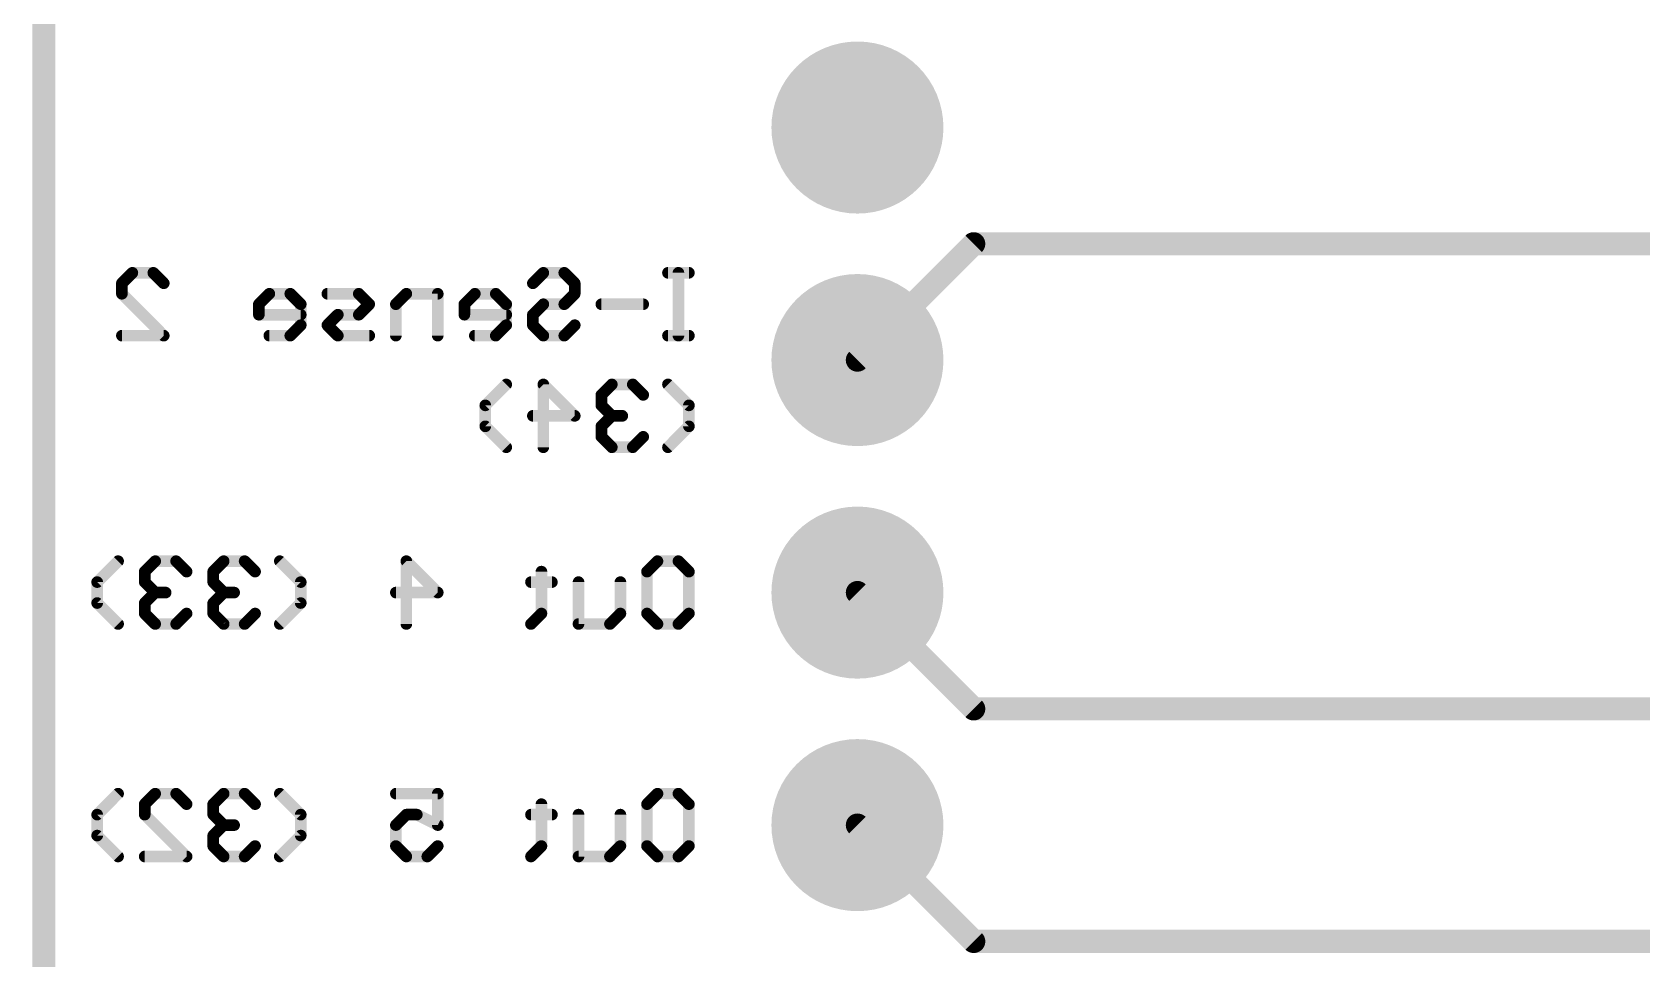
# Model space of a CAD drawing. Extents: x -8 to 102, y -79 to 54.
# Drawn here: x -0.13 to 17.46, y 9.97 to 20.09 of the extents above; entities that cross this region are included whole.
import ezdxf

# ---------------------------------------------------------------- set-up
doc = ezdxf.new("R2010")
doc.units = 0
for name, color, linetype in [('1', 12, 'CONTINUOUS'), ('16', 132, 'CONTINUOUS'), ('17', 110, 'CONTINUOUS'), ('20', 53, 'CONTINUOUS'), ('22', 40, 'CONTINUOUS')]:
    doc.layers.add(name, color=color, linetype=linetype)

# ---------------------------------------------------------------- blocks, each defined once
blk = doc.blocks.new('ROUNDP')
at = {"const_width": 0.5}
blk.add_lwpolyline([(0, -0.25, 1), (0, 0.25, 1), (0, -0.25)], format="xyb", dxfattribs=at)

msp = doc.modelspace()

# ---------------------------------------------------------------- linework, layer by layer
at = {"layer": '1', "const_width": 0.254}
for points in [[(0, 50.8), (0, 0)], [(10.16, 17.78), (8.89, 16.51)], [(36.195, 17.78), (10.16, 17.78)]]:
    msp.add_lwpolyline(points, dxfattribs=at)
at = {"layer": '1', "const_width": 0.127}
for points in [[(10.16, 17.8435, 1), (10.16, 17.7165)], [(10.2049, 17.7351, 1), (10.1151, 17.8249)], [(8.8451, 16.5549, 1), (8.9349, 16.4651)]]:
    msp.add_lwpolyline(points, format="xyb", dxfattribs=at)
at = {"layer": '16', "const_width": 0.254}
for points in [[(0, 50.8), (0, 0)], [(10.16, 12.7), (8.89, 13.97)], [(32.9674, 12.7), (10.16, 12.7)], [(10.16, 10.16), (8.89, 11.43)], [(34.29, 10.16), (10.16, 10.16)]]:
    msp.add_lwpolyline(points, dxfattribs=at)
at = {"layer": '16', "const_width": 0.127}
for points in [[(8.9349, 14.0149, 1), (8.8451, 13.9251)], [(10.16, 12.7635, 1), (10.16, 12.6365)], [(10.1151, 12.6551, 1), (10.2049, 12.7449)], [(8.9349, 11.4749, 1), (8.8451, 11.3851)], [(10.16, 10.2235, 1), (10.16, 10.0965)], [(10.1151, 10.1151, 1), (10.2049, 10.2049)]]:
    msp.add_lwpolyline(points, format="xyb", dxfattribs=at)
at = {"layer": '20', "const_width": 0.2032}
msp.add_lwpolyline([(0, 50.8), (0, 0)], dxfattribs=at)
at = {"layer": '22', "const_width": 0.127}
for points in [[(0.8531, 17.3487), (0.9675, 17.4631)], [(0.8531, 17.2343), (0.8531, 17.3487)], [(0.9675, 17.4631), (1.1963, 17.4631)], [(1.1963, 17.4631), (1.3106, 17.3487)], [(5.3436, 17.3487), (5.458, 17.4631)], [(5.458, 17.4631), (5.6867, 17.4631)], [(5.6867, 17.4631), (5.8011, 17.3487)], [(5.8011, 17.3487), (5.8011, 17.2343)], [(7.0485, 17.4631), (6.8197, 17.4631)], [(6.9341, 16.7767), (6.9341, 17.4631)], [(1.3106, 16.7767), (0.8531, 17.2343)], [(2.4643, 17.2343), (2.3499, 17.1199)], [(2.6931, 17.2343), (2.4643, 17.2343)], [(2.8075, 17.1199), (2.6931, 17.2343)], [(3.4415, 17.2343), (3.0983, 17.2343)], [(3.5559, 17.1199), (3.4415, 17.2343)], [(3.9611, 17.2343), (3.8467, 17.1199)], [(4.3043, 17.2343), (3.9611, 17.2343)], [(4.3043, 16.7767), (4.3043, 17.2343)], [(4.7095, 17.2343), (4.5951, 17.1199)], [(4.9383, 17.2343), (4.7095, 17.2343)], [(5.0527, 17.1199), (4.9383, 17.2343)], [(5.8011, 17.2343), (5.6867, 17.1199)], [(2.3499, 17.1199), (2.3499, 17.0055)], [(2.3499, 17.0055), (2.8075, 17.0055)], [(2.8075, 16.8911), (2.8075, 17.1199)], [(3.0983, 16.8911), (3.2127, 17.0055)], [(3.2127, 17.0055), (3.4415, 17.0055)], [(3.4415, 17.0055), (3.5559, 17.1199)], [(3.8467, 17.1199), (3.8467, 16.7767)], [(4.5951, 17.1199), (4.5951, 17.0055)], [(4.5951, 17.0055), (5.0527, 17.0055)], [(5.0527, 16.8911), (5.0527, 17.1199)], [(5.458, 17.1199), (5.3436, 17.0055)], [(5.3436, 17.0055), (5.3436, 16.8911)], [(5.6867, 17.1199), (5.458, 17.1199)], [(6.5496, 17.1199), (6.092, 17.1199)], [(2.6931, 16.7767), (2.8075, 16.8911)], [(3.2127, 16.7767), (3.0983, 16.8911)], [(4.9383, 16.7767), (5.0527, 16.8911)], [(5.3436, 16.8911), (5.458, 16.7767)], [(5.6867, 16.7767), (5.8011, 16.8911)], [(0.8531, 16.7767), (1.3106, 16.7767)], [(2.4643, 16.7767), (2.6931, 16.7767)], [(3.5559, 16.7767), (3.2127, 16.7767)], [(4.7095, 16.7767), (4.9383, 16.7767)], [(5.458, 16.7767), (5.6867, 16.7767)], [(7.0485, 16.7767), (6.8197, 16.7767)], [(4.8239, 16.0151), (5.0527, 16.2439)], [(5.458, 15.5575), (5.458, 16.2439)], [(5.458, 16.2439), (5.8011, 15.9007)], [(6.2064, 16.2439), (6.092, 16.1295)], [(6.092, 16.1295), (6.092, 16.0151)], [(6.4352, 16.2439), (6.2064, 16.2439)], [(6.5496, 16.1295), (6.4352, 16.2439)], [(7.0485, 16.0151), (6.8197, 16.2439)], [(4.8239, 15.7863), (4.8239, 16.0151)], [(6.092, 16.0151), (6.2064, 15.9007)], [(7.0485, 15.7863), (7.0485, 16.0151)], [(5.0527, 15.5575), (4.8239, 15.7863)], [(5.8011, 15.9007), (5.3436, 15.9007)], [(6.2064, 15.9007), (6.092, 15.7863)], [(6.092, 15.7863), (6.092, 15.6719)], [(6.2064, 15.9007), (6.3208, 15.9007)], [(6.8197, 15.5575), (7.0485, 15.7863)], [(6.092, 15.6719), (6.2064, 15.5575)], [(6.4352, 15.5575), (6.5496, 15.6719)], [(6.2064, 15.5575), (6.4352, 15.5575)], [(0.5829, 14.0847), (0.8117, 14.3135)], [(1.2169, 14.3135), (1.1025, 14.1991)], [(1.1025, 14.1991), (1.1025, 14.0847)], [(1.4457, 14.3135), (1.2169, 14.3135)], [(1.5601, 14.1991), (1.4457, 14.3135)], [(1.9653, 14.3135), (1.8509, 14.1991)], [(1.8509, 14.1991), (1.8509, 14.0847)], [(2.1941, 14.3135), (1.9653, 14.3135)], [(2.3085, 14.1991), (2.1941, 14.3135)], [(2.8075, 14.0847), (2.5787, 14.3135)], [(3.9611, 13.6271), (3.9611, 14.3135)], [(3.9611, 14.3135), (4.3043, 13.9703)], [(5.4373, 14.1991), (5.4373, 13.7415)], [(6.5909, 14.1991), (6.7053, 14.3135)], [(6.5909, 13.7415), (6.5909, 14.1991)], [(6.7053, 14.3135), (6.9341, 14.3135)], [(6.9341, 14.3135), (7.0485, 14.1991)], [(7.0485, 14.1991), (7.0485, 13.7415)], [(0.5829, 13.8559), (0.5829, 14.0847)], [(1.1025, 14.0847), (1.2169, 13.9703)], [(1.8509, 14.0847), (1.9653, 13.9703)], [(2.8075, 13.8559), (2.8075, 14.0847)], [(5.5517, 14.0847), (5.3229, 14.0847)], [(5.8425, 13.6271), (5.8425, 14.0847)], [(6.3001, 14.0847), (6.3001, 13.7415)], [(0.8117, 13.6271), (0.5829, 13.8559)], [(1.2169, 13.9703), (1.1025, 13.8559)], [(1.1025, 13.8559), (1.1025, 13.7415)], [(1.2169, 13.9703), (1.3313, 13.9703)], [(1.9653, 13.9703), (1.8509, 13.8559)], [(1.8509, 13.8559), (1.8509, 13.7415)], [(1.9653, 13.9703), (2.0797, 13.9703)], [(2.5787, 13.6271), (2.8075, 13.8559)], [(4.3043, 13.9703), (3.8467, 13.9703)], [(1.1025, 13.7415), (1.2169, 13.6271)], [(1.4457, 13.6271), (1.5601, 13.7415)], [(1.8509, 13.7415), (1.9653, 13.6271)], [(2.1941, 13.6271), (2.3085, 13.7415)], [(5.4373, 13.7415), (5.3229, 13.6271)], [(6.3001, 13.7415), (6.1857, 13.6271)], [(6.7053, 13.6271), (6.5909, 13.7415)], [(7.0485, 13.7415), (6.9341, 13.6271)], [(1.2169, 13.6271), (1.4457, 13.6271)], [(1.9653, 13.6271), (2.1941, 13.6271)], [(6.1857, 13.6271), (5.8425, 13.6271)], [(6.9341, 13.6271), (6.7053, 13.6271)], [(0.5829, 11.5447), (0.8117, 11.7735)], [(1.1025, 11.6591), (1.2169, 11.7735)], [(1.2169, 11.7735), (1.4457, 11.7735)], [(1.4457, 11.7735), (1.5601, 11.6591)], [(1.9653, 11.7735), (1.8509, 11.6591)], [(2.1941, 11.7735), (1.9653, 11.7735)], [(2.3085, 11.6591), (2.1941, 11.7735)], [(2.8075, 11.5447), (2.5787, 11.7735)], [(3.8467, 11.7735), (4.3043, 11.7735)], [(4.3043, 11.7735), (4.3043, 11.4303)], [(6.5909, 11.6591), (6.7053, 11.7735)], [(6.7053, 11.7735), (6.9341, 11.7735)], [(6.9341, 11.7735), (7.0485, 11.6591)], [(0.5829, 11.3159), (0.5829, 11.5447)], [(1.1025, 11.5447), (1.1025, 11.6591)], [(1.5601, 11.0871), (1.1025, 11.5447)], [(1.8509, 11.6591), (1.8509, 11.5447)], [(1.8509, 11.5447), (1.9653, 11.4303)], [(2.8075, 11.3159), (2.8075, 11.5447)], [(3.9611, 11.5447), (3.8467, 11.4303)], [(4.0755, 11.5447), (3.9611, 11.5447)], [(4.3043, 11.4303), (4.0755, 11.5447)], [(5.5517, 11.5447), (5.3229, 11.5447)], [(5.4373, 11.6591), (5.4373, 11.2015)], [(5.8425, 11.0871), (5.8425, 11.5447)], [(6.3001, 11.5447), (6.3001, 11.2015)], [(6.5909, 11.2015), (6.5909, 11.6591)], [(7.0485, 11.6591), (7.0485, 11.2015)], [(1.9653, 11.4303), (1.8509, 11.3159)], [(1.9653, 11.4303), (2.0797, 11.4303)], [(3.8467, 11.4303), (3.8467, 11.2015)], [(0.8117, 11.0871), (0.5829, 11.3159)], [(1.8509, 11.3159), (1.8509, 11.2015)], [(1.8509, 11.2015), (1.9653, 11.0871)], [(2.1941, 11.0871), (2.3085, 11.2015)], [(2.5787, 11.0871), (2.8075, 11.3159)], [(3.8467, 11.2015), (3.9611, 11.0871)], [(4.1899, 11.0871), (4.3043, 11.2015)], [(5.4373, 11.2015), (5.3229, 11.0871)], [(6.3001, 11.2015), (6.1857, 11.0871)], [(6.7053, 11.0871), (6.5909, 11.2015)], [(7.0485, 11.2015), (6.9341, 11.0871)], [(1.1025, 11.0871), (1.5601, 11.0871)], [(1.9653, 11.0871), (2.1941, 11.0871)], [(3.9611, 11.0871), (4.1899, 11.0871)], [(6.1857, 11.0871), (5.8425, 11.0871)], [(6.9341, 11.0871), (6.7053, 11.0871)]]:
    msp.add_lwpolyline(points, dxfattribs=at)
at = {"layer": '22', "const_width": 0.0635}
for points in [[(0.8848, 17.3487, 1), (0.8213, 17.3487)], [(0.9675, 17.4948, 1), (0.9675, 17.4313)], [(0.9899, 17.4406, 1), (0.945, 17.4855)], [(1.2187, 17.4855, 1), (1.1738, 17.4406)], [(1.1963, 17.4313, 1), (1.1963, 17.4948)], [(5.458, 17.4948, 1), (5.458, 17.4313)], [(5.4804, 17.4406, 1), (5.4355, 17.4855)], [(5.7092, 17.4855, 1), (5.6643, 17.4406)], [(5.6867, 17.4313, 1), (5.6867, 17.4948)], [(5.8329, 17.3487, 1), (5.7694, 17.3487)], [(6.8197, 17.4948, 1), (6.8197, 17.4313)], [(6.9659, 17.4631, 1), (6.9024, 17.4631)], [(7.0485, 17.4313, 1), (7.0485, 17.4948)], [(0.8306, 17.3711, 1), (0.8755, 17.3262)], [(0.8755, 17.2567, 1), (0.8306, 17.2118)], [(0.8213, 17.2343, 1), (0.8848, 17.2343)], [(1.2882, 17.3262, 1), (1.3331, 17.3711)], [(2.4643, 17.266, 1), (2.4643, 17.2025)], [(2.4867, 17.2118, 1), (2.4418, 17.2567)], [(2.7155, 17.2567, 1), (2.6706, 17.2118)], [(2.6931, 17.2025, 1), (2.6931, 17.266)], [(3.0983, 17.266, 1), (3.0983, 17.2025)], [(3.4639, 17.2567, 1), (3.419, 17.2118)], [(3.4415, 17.2025, 1), (3.4415, 17.266)], [(3.9611, 17.266, 1), (3.9611, 17.2025)], [(3.9836, 17.2118, 1), (3.9387, 17.2567)], [(4.3361, 17.2343, 1), (4.2726, 17.2343)], [(4.3043, 17.2025, 1), (4.3043, 17.266)], [(4.7095, 17.266, 1), (4.7095, 17.2025)], [(4.732, 17.2118, 1), (4.6871, 17.2567)], [(4.9608, 17.2567, 1), (4.9159, 17.2118)], [(4.9383, 17.2025, 1), (4.9383, 17.266)], [(5.3211, 17.3711, 1), (5.366, 17.3262)], [(5.7694, 17.2343, 1), (5.8329, 17.2343)], [(5.7787, 17.3262, 1), (5.8236, 17.3711)], [(5.8236, 17.2118, 1), (5.7787, 17.2567)], [(2.3816, 17.1199, 1), (2.3181, 17.1199)], [(2.3274, 17.1423, 1), (2.3723, 17.0974)], [(2.3499, 17.0372, 1), (2.3499, 16.9737)], [(2.8392, 17.1199, 1), (2.7757, 17.1199)], [(2.785, 17.0974, 1), (2.8299, 17.1423)], [(2.8075, 16.9737, 1), (2.8075, 17.0372)], [(3.2127, 17.0372, 1), (3.2127, 16.9737)], [(3.2352, 16.983, 1), (3.1903, 17.0279)], [(3.4415, 16.9737, 1), (3.4415, 17.0372)], [(3.5783, 17.0974, 1), (3.5334, 17.1423)], [(3.5334, 17.0974, 1), (3.5783, 17.1423)], [(3.8785, 17.1199, 1), (3.815, 17.1199)], [(3.8243, 17.1423, 1), (3.8692, 17.0974)], [(4.6269, 17.1199, 1), (4.5634, 17.1199)], [(4.5951, 17.0372, 1), (4.5951, 16.9737)], [(4.5727, 17.1423, 1), (4.6176, 17.0974)], [(5.0845, 17.1199, 1), (5.021, 17.1199)], [(5.0303, 17.0974, 1), (5.0752, 17.1423)], [(5.0527, 16.9737, 1), (5.0527, 17.0372)], [(5.3753, 17.0055, 1), (5.3118, 17.0055)], [(5.458, 17.1516, 1), (5.458, 17.0881)], [(5.4804, 17.0974, 1), (5.4355, 17.1423)], [(5.6643, 17.1423, 1), (5.7092, 17.0974)], [(5.6867, 17.0881, 1), (5.6867, 17.1516)], [(6.092, 17.1516, 1), (6.092, 17.0881)], [(6.5496, 17.0881, 1), (6.5496, 17.1516)], [(2.3181, 17.0055, 1), (2.3816, 17.0055)], [(2.7757, 16.8911, 1), (2.8392, 16.8911)], [(2.8299, 16.8686, 1), (2.785, 16.9135)], [(3.1208, 16.9135, 1), (3.0759, 16.8686)], [(3.0759, 16.9135, 1), (3.1208, 16.8686)], [(3.419, 17.0279, 1), (3.4639, 16.983)], [(4.5634, 17.0055, 1), (4.6269, 17.0055)], [(5.021, 16.8911, 1), (5.0845, 16.8911)], [(5.0752, 16.8686, 1), (5.0303, 16.9135)], [(5.3211, 17.0279, 1), (5.366, 16.983)], [(5.366, 16.9135, 1), (5.3211, 16.8686)], [(5.3118, 16.8911, 1), (5.3753, 16.8911)], [(5.8236, 16.8686, 1), (5.7787, 16.9135)], [(0.8531, 16.8085, 1), (0.8531, 16.745)], [(1.2882, 16.7542, 1), (1.3331, 16.7992)], [(1.3106, 16.745, 1), (1.3106, 16.8085)], [(2.4643, 16.8085, 1), (2.4643, 16.745)], [(2.6706, 16.7992, 1), (2.7155, 16.7542)], [(2.6931, 16.745, 1), (2.6931, 16.8085)], [(3.2127, 16.8085, 1), (3.2127, 16.745)], [(3.1903, 16.7542, 1), (3.2352, 16.7992)], [(3.5559, 16.745, 1), (3.5559, 16.8085)], [(3.815, 16.7767, 1), (3.8785, 16.7767)], [(4.2726, 16.7767, 1), (4.3361, 16.7767)], [(4.7095, 16.8085, 1), (4.7095, 16.745)], [(4.9159, 16.7992, 1), (4.9608, 16.7542)], [(4.9383, 16.745, 1), (4.9383, 16.8085)], [(5.458, 16.8085, 1), (5.458, 16.745)], [(5.4355, 16.7542, 1), (5.4804, 16.7992)], [(5.6643, 16.7992, 1), (5.7092, 16.7542)], [(5.6867, 16.745, 1), (5.6867, 16.8085)], [(6.8197, 16.8085, 1), (6.8197, 16.745)], [(6.9024, 16.7767, 1), (6.9659, 16.7767)], [(7.0485, 16.745, 1), (7.0485, 16.8085)], [(5.0752, 16.2214, 1), (5.0303, 16.2663)], [(5.4897, 16.2439, 1), (5.4262, 16.2439)], [(5.4804, 16.2663, 1), (5.4355, 16.2214)], [(6.1237, 16.1295, 1), (6.0602, 16.1295)], [(6.0695, 16.1519, 1), (6.1144, 16.107)], [(6.2064, 16.2756, 1), (6.2064, 16.2121)], [(6.2288, 16.2214, 1), (6.1839, 16.2663)], [(6.4576, 16.2663, 1), (6.4127, 16.2214)], [(6.4352, 16.2121, 1), (6.4352, 16.2756)], [(6.5271, 16.107, 1), (6.572, 16.1519)], [(6.8422, 16.2663, 1), (6.7973, 16.2214)], [(4.8557, 16.0151, 1), (4.7922, 16.0151)], [(4.8015, 16.0375, 1), (4.8464, 15.9926)], [(6.1144, 16.0375, 1), (6.0695, 15.9926)], [(6.0602, 16.0151, 1), (6.1237, 16.0151)], [(7.0803, 16.0151, 1), (7.0168, 16.0151)], [(7.026, 15.9926, 1), (7.071, 16.0375)], [(4.8464, 15.8087, 1), (4.8015, 15.7638)], [(5.3436, 15.9324, 1), (5.3436, 15.8689)], [(5.7787, 15.8782, 1), (5.8236, 15.9231)], [(5.8011, 15.8689, 1), (5.8011, 15.9324)], [(6.1237, 15.7863, 1), (6.0602, 15.7863)], [(6.0695, 15.8087, 1), (6.1144, 15.7638)], [(6.2064, 15.9324, 1), (6.2064, 15.8689)], [(6.2288, 15.8782, 1), (6.1839, 15.9231)], [(6.1839, 15.8782, 1), (6.2288, 15.9231)], [(6.3208, 15.8689, 1), (6.3208, 15.9324)], [(7.071, 15.7638, 1), (7.026, 15.8087)], [(4.7922, 15.7863, 1), (4.8557, 15.7863)], [(6.1144, 15.6943, 1), (6.0695, 15.6494)], [(6.0602, 15.6719, 1), (6.1237, 15.6719)], [(6.572, 15.6494, 1), (6.5271, 15.6943)], [(7.0168, 15.7863, 1), (7.0803, 15.7863)], [(5.0303, 15.535, 1), (5.0752, 15.58)], [(5.4262, 15.5575, 1), (5.4897, 15.5575)], [(6.2064, 15.5893, 1), (6.2064, 15.5258)], [(6.1839, 15.535, 1), (6.2288, 15.58)], [(6.4127, 15.58, 1), (6.4576, 15.535)], [(6.4352, 15.5258, 1), (6.4352, 15.5893)], [(6.7973, 15.58, 1), (6.8422, 15.535)], [(0.8342, 14.291, 1), (0.7893, 14.3359)], [(1.1343, 14.1991, 1), (1.0708, 14.1991)], [(1.0801, 14.2215, 1), (1.125, 14.1766)], [(1.2169, 14.3452, 1), (1.2169, 14.2817)], [(1.2394, 14.291, 1), (1.1945, 14.3359)], [(1.4682, 14.3359, 1), (1.4233, 14.291)], [(1.4457, 14.2817, 1), (1.4457, 14.3452)], [(1.5377, 14.1766, 1), (1.5826, 14.2215)], [(1.8827, 14.1991, 1), (1.8192, 14.1991)], [(1.8285, 14.2215, 1), (1.8734, 14.1766)], [(1.9653, 14.3452, 1), (1.9653, 14.2817)], [(1.9878, 14.291, 1), (1.9429, 14.3359)], [(2.2166, 14.3359, 1), (2.1717, 14.291)], [(2.1941, 14.2817, 1), (2.1941, 14.3452)], [(2.2861, 14.1766, 1), (2.331, 14.2215)], [(2.6011, 14.3359, 1), (2.5562, 14.291)], [(3.9929, 14.3135, 1), (3.9294, 14.3135)], [(3.9836, 14.3359, 1), (3.9387, 14.291)], [(5.469, 14.1991, 1), (5.4055, 14.1991)], [(6.6227, 14.1991, 1), (6.5592, 14.1991)], [(6.5685, 14.2215, 1), (6.6134, 14.1766)], [(6.7053, 14.3452, 1), (6.7053, 14.2817)], [(6.7278, 14.291, 1), (6.6829, 14.3359)], [(6.9566, 14.3359, 1), (6.9117, 14.291)], [(6.9341, 14.2817, 1), (6.9341, 14.3452)], [(7.0803, 14.1991, 1), (7.0168, 14.1991)], [(7.026, 14.1766, 1), (7.071, 14.2215)], [(0.6147, 14.0847, 1), (0.5512, 14.0847)], [(0.5605, 14.1071, 1), (0.6054, 14.0622)], [(1.0708, 14.0847, 1), (1.1343, 14.0847)], [(1.125, 14.1071, 1), (1.0801, 14.0622)], [(1.8192, 14.0847, 1), (1.8827, 14.0847)], [(1.8734, 14.1071, 1), (1.8285, 14.0622)], [(2.8392, 14.0847, 1), (2.7757, 14.0847)], [(2.785, 14.0622, 1), (2.8299, 14.1071)], [(5.3229, 14.1164, 1), (5.3229, 14.0529)], [(5.5517, 14.0529, 1), (5.5517, 14.1164)], [(5.8742, 14.0847, 1), (5.8107, 14.0847)], [(6.3318, 14.0847, 1), (6.2683, 14.0847)], [(0.6054, 13.8783, 1), (0.5605, 13.8334)], [(1.1343, 13.8559, 1), (1.0708, 13.8559)], [(1.0801, 13.8783, 1), (1.125, 13.8334)], [(1.2169, 14.002, 1), (1.2169, 13.9385)], [(1.2394, 13.9478, 1), (1.1945, 13.9927)], [(1.1945, 13.9478, 1), (1.2394, 13.9927)], [(1.3313, 13.9385, 1), (1.3313, 14.002)], [(1.8827, 13.8559, 1), (1.8192, 13.8559)], [(1.8285, 13.8783, 1), (1.8734, 13.8334)], [(1.9653, 14.002, 1), (1.9653, 13.9385)], [(1.9878, 13.9478, 1), (1.9429, 13.9927)], [(1.9429, 13.9478, 1), (1.9878, 13.9927)], [(2.0797, 13.9385, 1), (2.0797, 14.002)], [(2.8299, 13.8334, 1), (2.785, 13.8783)], [(3.8467, 14.002, 1), (3.8467, 13.9385)], [(4.2819, 13.9478, 1), (4.3268, 13.9927)], [(4.3043, 13.9385, 1), (4.3043, 14.002)], [(0.5512, 13.8559, 1), (0.6147, 13.8559)], [(1.0708, 13.7415, 1), (1.1343, 13.7415)], [(1.125, 13.7639, 1), (1.0801, 13.719)], [(1.5826, 13.719, 1), (1.5377, 13.7639)], [(1.8192, 13.7415, 1), (1.8827, 13.7415)], [(1.8734, 13.7639, 1), (1.8285, 13.719)], [(2.331, 13.719, 1), (2.2861, 13.7639)], [(2.7757, 13.8559, 1), (2.8392, 13.8559)], [(5.4055, 13.7415, 1), (5.469, 13.7415)], [(5.4597, 13.719, 1), (5.4148, 13.7639)], [(6.2683, 13.7415, 1), (6.3318, 13.7415)], [(6.3225, 13.719, 1), (6.2776, 13.7639)], [(6.5592, 13.7415, 1), (6.6227, 13.7415)], [(6.6134, 13.7639, 1), (6.5685, 13.719)], [(7.0168, 13.7415, 1), (7.0803, 13.7415)], [(7.071, 13.719, 1), (7.026, 13.7639)], [(0.7893, 13.6046, 1), (0.8342, 13.6496)], [(1.2169, 13.6589, 1), (1.2169, 13.5953)], [(1.1945, 13.6046, 1), (1.2394, 13.6496)], [(1.4233, 13.6496, 1), (1.4682, 13.6046)], [(1.4457, 13.5953, 1), (1.4457, 13.6589)], [(1.9653, 13.6589, 1), (1.9653, 13.5953)], [(1.9429, 13.6046, 1), (1.9878, 13.6496)], [(2.1717, 13.6496, 1), (2.2166, 13.6046)], [(2.1941, 13.5953, 1), (2.1941, 13.6589)], [(2.5562, 13.6496, 1), (2.6011, 13.6046)], [(3.9294, 13.6271, 1), (3.9929, 13.6271)], [(5.3004, 13.6496, 1), (5.3453, 13.6046)], [(5.8107, 13.6271, 1), (5.8742, 13.6271)], [(5.8425, 13.6589, 1), (5.8425, 13.5953)], [(6.1632, 13.6496, 1), (6.2081, 13.6046)], [(6.1857, 13.5953, 1), (6.1857, 13.6589)], [(6.7053, 13.6589, 1), (6.7053, 13.5953)], [(6.6829, 13.6046, 1), (6.7278, 13.6496)], [(6.9117, 13.6496, 1), (6.9566, 13.6046)], [(6.9341, 13.5953, 1), (6.9341, 13.6589)], [(0.8342, 11.751, 1), (0.7893, 11.7959)], [(1.2169, 11.8052, 1), (1.2169, 11.7417)], [(1.2394, 11.751, 1), (1.1945, 11.7959)], [(1.4682, 11.7959, 1), (1.4233, 11.751)], [(1.4457, 11.7417, 1), (1.4457, 11.8052)], [(1.9653, 11.8052, 1), (1.9653, 11.7417)], [(1.9878, 11.751, 1), (1.9429, 11.7959)], [(2.2166, 11.7959, 1), (2.1717, 11.751)], [(2.1941, 11.7417, 1), (2.1941, 11.8052)], [(2.6011, 11.7959, 1), (2.5562, 11.751)], [(3.8467, 11.8052, 1), (3.8467, 11.7417)], [(4.3361, 11.7735, 1), (4.2726, 11.7735)], [(4.3043, 11.7417, 1), (4.3043, 11.8052)], [(6.7053, 11.8052, 1), (6.7053, 11.7417)], [(6.7278, 11.751, 1), (6.6829, 11.7959)], [(6.9566, 11.7959, 1), (6.9117, 11.751)], [(6.9341, 11.7417, 1), (6.9341, 11.8052)], [(0.6147, 11.5447, 1), (0.5512, 11.5447)], [(1.1343, 11.6591, 1), (1.0708, 11.6591)], [(1.0801, 11.6815, 1), (1.125, 11.6366)], [(1.125, 11.5671, 1), (1.0801, 11.5222)], [(1.5377, 11.6366, 1), (1.5826, 11.6815)], [(1.8827, 11.6591, 1), (1.8192, 11.6591)], [(1.8285, 11.6815, 1), (1.8734, 11.6366)], [(1.8734, 11.5671, 1), (1.8285, 11.5222)], [(2.2861, 11.6366, 1), (2.331, 11.6815)], [(2.8392, 11.5447, 1), (2.7757, 11.5447)], [(3.9611, 11.5764, 1), (3.9611, 11.5129)], [(3.9836, 11.5222, 1), (3.9387, 11.5671)], [(4.0897, 11.5731, 1), (4.0613, 11.5163)], [(4.0755, 11.5129, 1), (4.0755, 11.5764)], [(5.3229, 11.5764, 1), (5.3229, 11.5129)], [(5.469, 11.6591, 1), (5.4055, 11.6591)], [(5.5517, 11.5129, 1), (5.5517, 11.5764)], [(5.8742, 11.5447, 1), (5.8107, 11.5447)], [(6.3318, 11.5447, 1), (6.2683, 11.5447)], [(6.6227, 11.6591, 1), (6.5592, 11.6591)], [(6.5685, 11.6815, 1), (6.6134, 11.6366)], [(7.0803, 11.6591, 1), (7.0168, 11.6591)], [(7.026, 11.6366, 1), (7.071, 11.6815)], [(0.5605, 11.5671, 1), (0.6054, 11.5222)], [(1.0708, 11.5447, 1), (1.1343, 11.5447)], [(1.8192, 11.5447, 1), (1.8827, 11.5447)], [(1.9653, 11.462, 1), (1.9653, 11.3985)], [(1.9878, 11.4078, 1), (1.9429, 11.4527)], [(1.9429, 11.4078, 1), (1.9878, 11.4527)], [(2.0797, 11.3985, 1), (2.0797, 11.462)], [(2.785, 11.5222, 1), (2.8299, 11.5671)], [(3.8785, 11.4303, 1), (3.815, 11.4303)], [(3.8243, 11.4527, 1), (3.8692, 11.4078)], [(4.2726, 11.4303, 1), (4.3361, 11.4303)], [(4.2901, 11.4019, 1), (4.3185, 11.4587)], [(0.6054, 11.3383, 1), (0.5605, 11.2934)], [(0.5512, 11.3159, 1), (0.6147, 11.3159)], [(1.8827, 11.3159, 1), (1.8192, 11.3159)], [(1.8285, 11.3383, 1), (1.8734, 11.2934)], [(1.8734, 11.2239, 1), (1.8285, 11.179)], [(2.331, 11.179, 1), (2.2861, 11.2239)], [(2.7757, 11.3159, 1), (2.8392, 11.3159)], [(2.8299, 11.2934, 1), (2.785, 11.3383)], [(3.8692, 11.2239, 1), (3.8243, 11.179)], [(4.3268, 11.179, 1), (4.2819, 11.2239)], [(5.4597, 11.179, 1), (5.4148, 11.2239)], [(6.3225, 11.179, 1), (6.2776, 11.2239)], [(6.6134, 11.2239, 1), (6.5685, 11.179)], [(7.071, 11.179, 1), (7.026, 11.2239)], [(0.7893, 11.0646, 1), (0.8342, 11.1096)], [(1.1025, 11.1189, 1), (1.1025, 11.0554)], [(1.5377, 11.0646, 1), (1.5826, 11.1096)], [(1.5601, 11.0554, 1), (1.5601, 11.1189)], [(1.8192, 11.2015, 1), (1.8827, 11.2015)], [(1.9653, 11.1189, 1), (1.9653, 11.0554)], [(1.9429, 11.0646, 1), (1.9878, 11.1096)], [(2.1717, 11.1096, 1), (2.2166, 11.0646)], [(2.1941, 11.0554, 1), (2.1941, 11.1189)], [(2.5562, 11.1096, 1), (2.6011, 11.0646)], [(3.815, 11.2015, 1), (3.8785, 11.2015)], [(3.9611, 11.1189, 1), (3.9611, 11.0554)], [(3.9387, 11.0646, 1), (3.9836, 11.1096)], [(4.1675, 11.1096, 1), (4.2124, 11.0646)], [(4.1899, 11.0554, 1), (4.1899, 11.1189)], [(5.3004, 11.1096, 1), (5.3453, 11.0646)], [(5.4055, 11.2015, 1), (5.469, 11.2015)], [(5.8107, 11.0871, 1), (5.8742, 11.0871)], [(5.8425, 11.1189, 1), (5.8425, 11.0554)], [(6.1632, 11.1096, 1), (6.2081, 11.0646)], [(6.1857, 11.0554, 1), (6.1857, 11.1189)], [(6.2683, 11.2015, 1), (6.3318, 11.2015)], [(6.5592, 11.2015, 1), (6.6227, 11.2015)], [(6.7053, 11.1189, 1), (6.7053, 11.0554)], [(6.6829, 11.0646, 1), (6.7278, 11.1096)], [(6.9117, 11.1096, 1), (6.9566, 11.0646)], [(6.9341, 11.0554, 1), (6.9341, 11.1189)], [(7.0168, 11.2015, 1), (7.0803, 11.2015)]]:
    msp.add_lwpolyline(points, format="xyb", dxfattribs=at)

# ---------------------------------------------------------------- block references
at = {"layer": '17', "xscale": 1.8796, "yscale": 1.8796, "rotation": 180}
for p in [(8.89, 19.05), (8.89, 19.05), (8.89, 16.51), (8.89, 16.51), (8.89, 13.97), (8.89, 13.97), (8.89, 11.43), (8.89, 11.43)]:
    msp.add_blockref('ROUNDP', p, dxfattribs=at)

doc.saveas('drawing.dxf')
